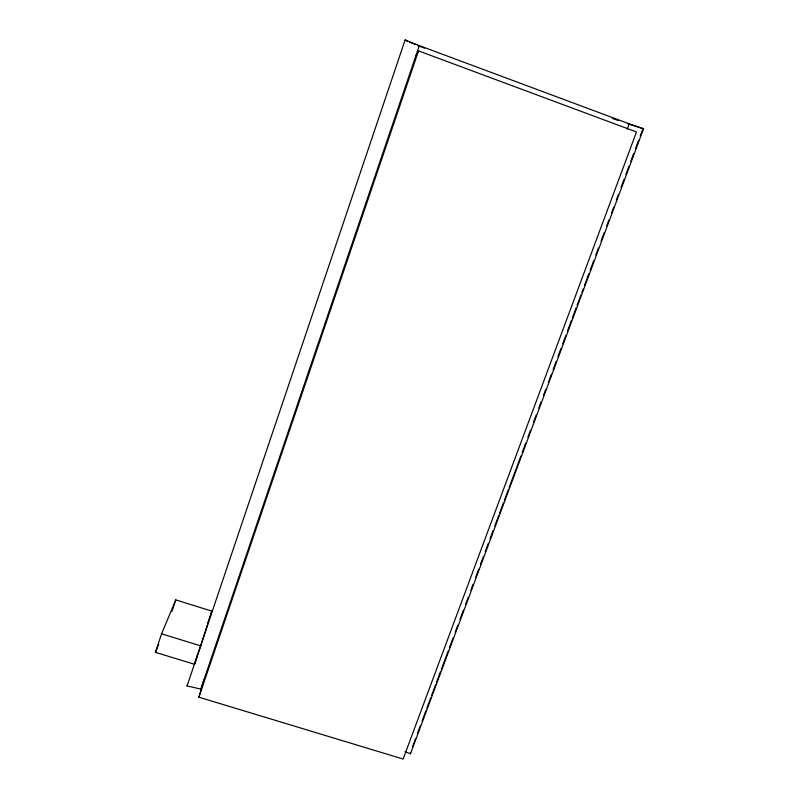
<?xml version="1.0" encoding="UTF-8"?>
<svg xmlns="http://www.w3.org/2000/svg" width="799" height="799" viewBox="0 0 799 799"><rect width="100%" height="100%" fill="white"/><g stroke="black" fill="none" stroke-linecap="round" stroke-linejoin="round"><path stroke-width="1.2" d="M415.57 56.679L418.506 50.876L636.493 131.965L403.125 759.05L198.911 697.197L204.125 679.26M200.759 645.882L211.855 611.135L175.77 599.899L161.578 633.817L155.435 652.334L194.537 664.299L200.759 645.882L161.578 633.817M407.25 41.268L405.113 39.95L419.325 45.633L200.789 689.068L187.066 685.951L187.425 684.823M194.537 664.299L197.593 654.751M171.965 611.335L175.77 599.899M207.63 623.659L211.855 611.135M187.066 685.951L405.113 39.95M198.911 697.197L418.506 50.876M627.225 129.178L629.212 123.825L643.565 128.789L410.486 753.787L405.063 751.709M412.514 746.695L415.56 738.516M417.308 733.842L420.354 725.672M422.092 720.998L426.017 710.491M426.886 708.154L430.801 697.647M431.67 695.31L435.595 684.803M436.464 682.466L440.379 671.959M441.248 669.622L448.219 650.935M449.517 647.44L453.003 638.091M455.18 632.259L457.797 625.247M459.974 619.405L463.45 610.066M465.627 604.234L468.244 597.223M470.851 590.211L473.028 584.379M475.645 577.367L478.691 569.198M480.429 564.523L483.485 556.354M485.223 551.68L488.269 543.51M490.007 538.836L493.063 530.666M494.801 525.992L498.716 515.485M499.595 513.148L503.51 502.641M504.379 500.304L508.294 489.787M509.173 487.46L520.928 455.929M522.226 452.424L525.712 443.085M527.889 437.243L530.506 430.242M533.552 422.062L536.159 415.061M538.776 408.049L540.953 402.217M543.56 395.205L545.737 389.363M548.354 382.361L551.4 374.192M553.138 369.518L556.184 361.338M557.932 356.674L560.978 348.494M562.716 343.83L565.762 335.65M567.51 330.986L571.425 320.469M572.294 318.132L576.219 307.625M577.088 305.288L581.003 294.781M581.872 292.444L583.18 288.938M584.488 285.443L588.843 273.767M590.151 270.262L593.627 260.913M595.804 255.081L598.421 248.07M601.028 241.068L604.084 232.889M606.691 225.887L608.868 220.045M611.485 213.043L613.662 207.201M616.269 200.199L618.446 194.357M621.063 187.356L624.109 179.176M625.847 174.502L628.893 166.332M630.641 161.658L633.687 153.488M635.425 148.814L638.471 140.644M640.219 135.97L642.396 130.137M155.435 652.334L158.741 644.374M643.565 128.789L627.585 123.695M612.344 118.412L618.206 120.449M419.325 45.633L629.212 123.825M409.547 42.187L415.29 44.484M417.587 45.403L424.479 48.15M410.336 752.528L410.486 753.787"/></g></svg>
